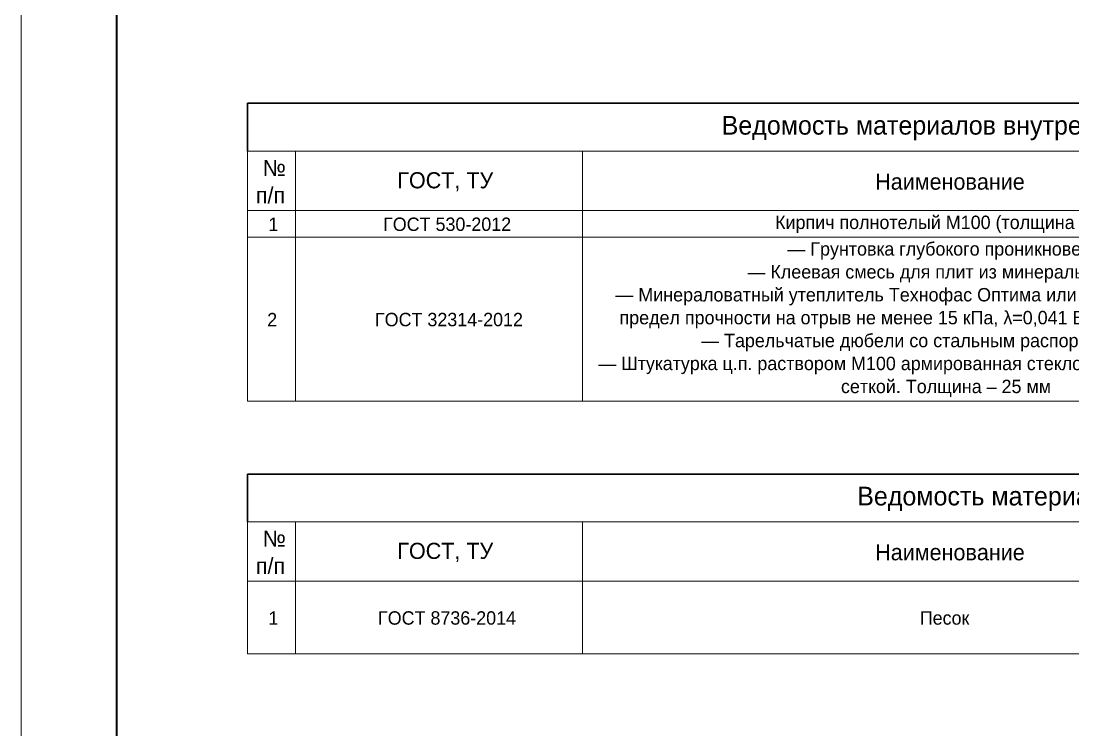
# Model space of a CAD drawing. Header units: millimetres. Extents: x -401725 to 250493, y 305116 to 802890.
# Drawn here: x -375136.78 to -375128.13, y 508968.29 to 508974.11 of the extents above; entities that cross this region are included whole.
import ezdxf

# ---------------------------------------------------------------- set-up
doc = ezdxf.new("R2010")
doc.units = ezdxf.units.MM
doc.layers.add('PDF _Геометрия', color=7, linetype='Continuous', true_color=0x1d1d1d)
doc.layers.add('PDF _Текст', color=7, linetype='Continuous')

msp = doc.modelspace()

# ---------------------------------------------------------------- linework, layer by layer
at = {"layer": 'PDF _Геометрия', "color": 7, "lineweight": 18}
msp.add_lwpolyline([(-375089.9816321799, 508991.2421178153), (-375136.7847276796, 508991.2421178153), (-375136.7847276796, 508958.1322002806)], dxfattribs=at)
at = {"layer": 'PDF _Геометрия', "color": 7, "lineweight": 40}
msp.add_lwpolyline([(-375135.9980631407, 508958.3288860716), (-375135.9980631407, 508991.0459332313)], dxfattribs=at)
at = {"layer": 'PDF _Геометрия', "color": 7, "lineweight": 30}
for points in [[(-375134.9213942954, 508973.4387849567), (-375134.9213942954, 508973.0454676281)], [(-375121.1413933968, 508973.4387849567), (-375134.9208326872, 508973.4387849567)], [(-375134.9213942954, 508970.3904501992), (-375134.9213942954, 508969.9971328706)], [(-375121.1413933968, 508970.3904501992), (-375134.9208326872, 508970.3904501992)]]:
    msp.add_lwpolyline(points, dxfattribs=at)
at = {"layer": 'PDF _Геометрия', "color": 7, "lineweight": 9}
for points in [[(-375121.141955005, 508973.0454506739), (-375134.9213942954, 508973.0454506739), (-375134.9213942954, 508972.5571372109)], [(-375134.5263942615, 508973.0454506739), (-375134.5263942615, 508972.5571372109)], [(-375132.1647274761, 508973.0454506739), (-375132.1647274761, 508972.5571372109)], [(-375134.9213942954, 508972.5571168659), (-375134.9213942954, 508972.3387924165)], [(-375121.1413933968, 508972.3387924165), (-375121.1413933968, 508972.5571168659), (-375122.3213453825, 508972.5571168659), (-375122.7163293099, 508972.5571168659), (-375123.502963967, 508972.5571168659), (-375126.2595184646, 508972.5571168659), (-375132.1642781895, 508972.5571168659), (-375134.5258487597, 508972.5571168659), (-375134.9208326872, 508972.5571168659)], [(-375134.5263942615, 508972.5571168659), (-375134.5263942615, 508972.3387924165)], [(-375132.1647274761, 508972.5571168659), (-375132.1647274761, 508972.3387924165)], [(-375134.9213942954, 508972.3387839394), (-375134.9213942954, 508970.9905054699)], [(-375121.1413933968, 508970.9905054699), (-375121.1413933968, 508972.3387839394), (-375122.3213453825, 508972.3387839394), (-375122.7163293099, 508972.3387839394), (-375123.502963967, 508972.3387839394), (-375126.2595184646, 508972.3387839394), (-375132.1642781895, 508972.3387839394), (-375134.5258487597, 508972.3387839394), (-375134.9208326872, 508972.3387839394)], [(-375134.5263942615, 508972.3387839394), (-375134.5263942615, 508970.9905054699)], [(-375132.1647274761, 508972.3387839394), (-375132.1647274761, 508970.9905054699)], [(-375121.1413933968, 508970.9904512165), (-375122.3213453825, 508970.9904512165), (-375122.7163293099, 508970.9904512165), (-375123.502963967, 508970.9904512165), (-375126.2595184646, 508970.9904512165), (-375132.1642781895, 508970.9904512165), (-375134.5258487597, 508970.9904512165), (-375134.9208326872, 508970.9904512165)], [(-375121.141955005, 508969.9971176118), (-375134.9213942954, 508969.9971176118), (-375134.9213942954, 508969.5088041488)], [(-375134.5263942615, 508969.9971176118), (-375134.5263942615, 508969.5088041488)], [(-375132.1647274761, 508969.9971176118), (-375132.1647274761, 508969.5088041488)], [(-375134.9213942954, 508969.5087838038), (-375134.9213942954, 508968.9138080144)], [(-375121.1413933968, 508968.9138080144), (-375121.1413933968, 508969.5087838038), (-375122.3213453825, 508969.5087838038), (-375122.7163293099, 508969.5087838038), (-375123.502963967, 508969.5087838038), (-375126.2595184646, 508969.5087838038), (-375132.1642781895, 508969.5087838038), (-375134.5258487597, 508969.5087838038), (-375134.9208326872, 508969.5087838038)], [(-375134.5263942615, 508969.5087838038), (-375134.5263942615, 508968.9138080144)], [(-375132.1647274761, 508969.5087838038), (-375132.1647274761, 508968.9138080144)], [(-375121.1413933968, 508968.9137842785), (-375122.3213453825, 508968.9137842785), (-375122.7163293099, 508968.9137842785), (-375123.502963967, 508968.9137842785), (-375126.2595184646, 508968.9137842785), (-375132.1642781895, 508968.9137842785), (-375134.5258487597, 508968.9137842785), (-375134.9208326872, 508968.9137842785)]]:
    msp.add_lwpolyline(points, dxfattribs=at)

# ---------------------------------------------------------------- texts
at = {"layer": 'PDF _Текст', "attachment_point": 4, "style": ''}
for s, insert, char_height in [('Ведомость материалов внутренних стен и перегородок подвала', (-375131.021397008, 508973.2346961098), 0.1539211976859305), ('№', (-375134.7963968385, 508972.9067245454), 0.132496310191022), ('ГОСТ, ТУ', (-375133.6897302736, 508972.7933924328), 0.132496310191022), ('Наименование', (-375129.7580637934, 508972.7933924328), 0.132496310191022), ('п/п', (-375134.8530633186, 508972.6817252236), 0.132496310191022), ('1', (-375134.7497299514, 508972.4433151216), 0.1100871794753604), ('ГОСТ 530-2012', (-375133.8064697586, 508972.4433125785), 0.1100871794753604), ('Кирпич полнотелый М100 (толщина 250мм)', (-375130.581469589, 508972.4433125785), 0.1100871794753604), ('— Грунтовка глубокого проникновения', (-375130.4797337322, 508972.224979652), 0.1100871794753604), ('— Клеевая смесь для плит из минеральной ваты', (-375130.8080668452, 508972.0366455049), 0.1100871794753604), ('— Минераловатный утеплитель Технофас Оптима или аналог (ρ=110-130 кг/м.куб,', (-375131.8947333762, 508971.8483113578), 0.1100871794753604), ('2', (-375134.7597337831, 508971.6599797538), 0.1100871794753604), ('ГОСТ 32314-2012', (-375133.8731087051, 508971.6599797538), 0.1100871794753604), ('предел прочности на отрыв не менее 15 кПа, λ=0,041 Вт/м°С). Толщина – 150 мм', (-375131.8614001276, 508971.6599772106), 0.1100871794753604), ('— Тарельчатые дюбели со стальным распорным сердечником', (-375131.1897332405, 508971.4716430635), 0.1100871794753604), ('— Штукатурка ц.п. раствором М100 армированная стекловолоконной или пластиковой', (-375132.0347331897, 508971.2833089164), 0.1100871794753604), ('сеткой. Толщина – 25 мм', (-375130.0397334101, 508971.0949747692), 0.1100871794753604), ('Ведомость материалов засыпки подвала', (-375129.906397025, 508970.1863647432), 0.1539211976859305), ('№', (-375134.7963968385, 508969.8600597776), 0.132496310191022), ('ГОСТ, ТУ', (-375133.6897302736, 508969.746727665), 0.132496310191022), ('Наименование', (-375129.7580637934, 508969.746727665), 0.132496310191022), ('п/п', (-375134.8530633186, 508969.6350604558), 0.132496310191022), ('1', (-375134.7497299514, 508969.2066487601), 0.1100871794753604), ('ГОСТ 8736-2014', (-375133.8481364253, 508969.2066479124), 0.1100871794753604), ('Песок', (-375129.3914001785, 508969.2066479124), 0.1100871794753604)]:
    msp.add_mtext(s, dxfattribs=dict(at, insert=insert, char_height=char_height))

doc.saveas('drawing.dxf')
